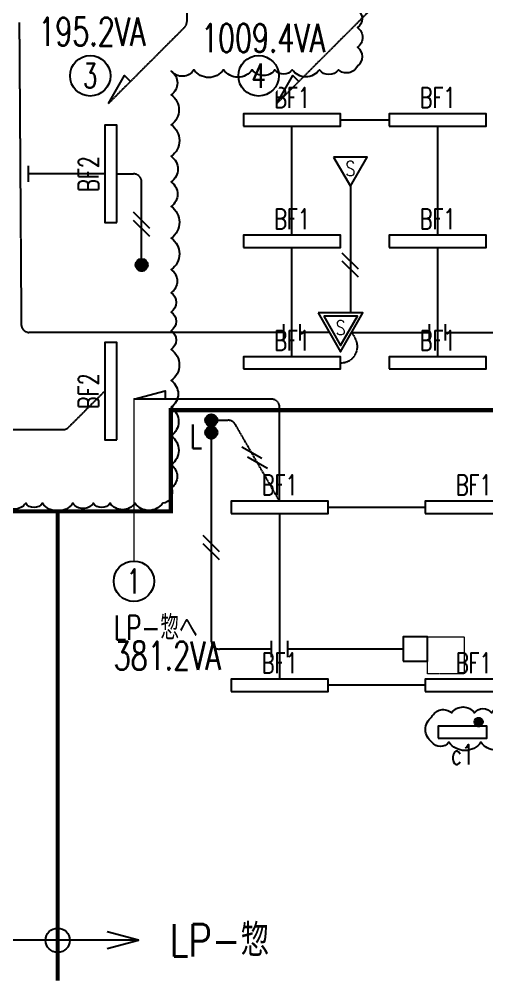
# Model space of a CAD drawing. Header units: millimetres. Extents: x 3999 to 176614, y 1464 to 57550.
# Drawn here: x 121683 to 127464, y 14700 to 26606 of the extents above; entities that cross this region are included whole.
import ezdxf
from ezdxf.enums import TextEntityAlignment as Align

# ---------------------------------------------------------------- set-up
doc = ezdxf.new("R2010")
doc.units = ezdxf.units.MM
doc.header["$LTSCALE"] = 0.2
doc.set_wipeout_variables(frame=1)
for name, pattern in [('CENTER', [50.8, 31.75, -6.35, 6.35, -6.35]), ('HIDDEN', [9.525, 6.35, -3.175]), ('PHANTOM', [63.5, 31.75, -6.35, 6.35, -6.35, 6.35, -6.35])]:
    doc.linetypes.add(name, pattern=pattern)
for name, color, linetype in [('1_シンボル', 2, 'Continuous'), ('1_乗数', 3, 'Continuous'), ('1_回路番号', 4, 'Continuous'), ('1_文字', 3, 'Continuous'), ('1_機器', 7, 'HIDDEN'), ('1_配線_1', 1, 'Continuous'), ('1_配線_4', 1, 'CENTER'), ('1_電源区画', 4, 'Continuous')]:
    doc.layers.add(name, color=color, linetype=linetype)
doc.layers.add('1_追加変更', color=10, linetype='Continuous', plot=False)
doc.layers.add('kakure', color=170, linetype='Continuous', plot=False)
doc.styles.add('S', font='simplex.shx', dxfattribs={"width": 0.7, "height": 300, "bigfont": 'extfont2.shx'})
doc.styles.get("Standard").update_dxf_attribs({"font": 'simplex.shx', "width": 0.8, "bigfont": 'extfont2.shx'})

# ---------------------------------------------------------------- blocks, each defined once
blk = doc.blocks.new('L-40WX1B')
at = {"color": 0, "linetype": 'ByBlock'}
blk.add_lwpolyline([(-600, -75), (600, -75), (600, 75), (-600, 75)], close=True, dxfattribs=at)
blk = doc.blocks.new('BF1')
at = {"layer": '1_シンボル', "linetype": 'Continuous', "lineweight": -3}
blk.add_blockref('L-40WX1B', (0, 0), dxfattribs=at)
at = {"layer": 'kakure', "width": 0.7}
blk.add_text('BF1', height=250, dxfattribs=at).set_placement((0, 275), align=Align.MIDDLE)
blk = doc.blocks.new('BF2')
at = {"layer": '1_シンボル', "linetype": 'Continuous', "lineweight": -3}
blk.add_blockref('L-40WX1B', (0, 0), dxfattribs=at)
at = {"layer": 'kakure', "width": 0.7}
blk.add_text('BF2', height=250, dxfattribs=at).set_placement((0, 275), align=Align.MIDDLE)
blk = doc.blocks.new('L-熱ｾﾝｻｰ親')
at = {"color": 0, "linetype": 'ByBlock'}
for points in [[(-277, 480), (0, 0), (277, 480)], [(-208, 440), (0, 80), (208, 440)]]:
    blk.add_lwpolyline(points, close=True, dxfattribs=at)
at = {"color": 0, "linetype": 'ByBlock', "width": 0.8}
blk.add_text('S', height=180, dxfattribs=at).set_placement((0, 209), align=Align.CENTER)
blk = doc.blocks.new('L-熱ｾﾝｻｰ子')
at = {"color": 0, "linetype": 'ByBlock'}
blk.add_lwpolyline([(-208, 360), (0, 0), (208, 360)], close=True, dxfattribs=at)
at = {"color": 0, "linetype": 'ByBlock', "width": 0.8}
blk.add_text('S', height=180, dxfattribs=at).set_placement((0, 129), align=Align.CENTER)
blk = doc.blocks.new('L-SW')
at = {"linetype": 'ByBlock'}
h = blk.add_hatch(dxfattribs=at)
h.set_pattern_fill('LINE', color=0, style=0)
h.set_pattern_definition([(0, (-30500, -9025), (0, 3.175), [])])
edge = h.paths.add_edge_path()
edge.add_arc((0, 75), 75, 0, 360)
at = {"color": 0, "linetype": 'ByBlock'}
blk.add_circle((0, 75), 75, dxfattribs=at)
blk = doc.blocks.new('空調機（ACP）')
at = {"color": 0, "lineweight": 20}
blk.add_lwpolyline([(-455, 455), (455, 455), (455, -455), (-455, -455)], close=True, dxfattribs=at)
blk = doc.blocks.new('C-ｼﾞｬﾝｸｼｮﾝﾎﾞｯｸｽ')
at = {"color": 0, "linetype": 'ByBlock'}
blk.add_lwpolyline([(-150, -150), (150, -150), (150, 150), (-150, 150)], close=True, dxfattribs=at)
blk = doc.blocks.new('L-20WX1B')
at = {"color": 0, "linetype": 'ByBlock'}
blk.add_lwpolyline([(-300, -75), (300, -75), (300, 75), (-300, 75)], close=True, dxfattribs=at)
blk = doc.blocks.new('c1')
at = {"layer": '1_シンボル', "lineweight": -3, "xscale": 0.7, "yscale": 0.7, "zscale": 0.7}
blk.add_blockref('L-SW', (200, 150), dxfattribs=at)
at = {"layer": '1_シンボル'}
blk.add_blockref('L-20WX1B', (0, 75), dxfattribs=at)
at = {"layer": 'kakure', "width": 0.7}
blk.add_text('c1', height=250, dxfattribs=at).set_placement((0, -200), align=Align.MIDDLE)

msp = doc.modelspace()

# ---------------------------------------------------------------- linework, layer by layer
at = {"layer": '1_乗数', "linetype": 'Continuous', "lineweight": -3}
for p, q in [((123297, 24020), (123097, 24220)), ((123297, 23920), (123097, 24120)), ((125878, 23517), (125678, 23717)), ((125878, 23417), (125678, 23617)), ((124681, 21177), (124436, 21318)), ((124751, 21054), (124506, 21196)), ((124158, 20025), (123958, 20225)), ((124158, 19925), (123958, 20125))]:
    msp.add_line(p, q, dxfattribs=at)
at = {"layer": '1_追加変更'}
msp.add_lwpolyline([(126787, 17673, -0.520567), (126787, 17984, -0.520567), (127029, 18034, -0.520567), (127313, 18034, -0.520567), (127521, 18034, -0.520567), (127851, 18034, -0.520567), (128054, 18034, -0.520567), (128280, 18034, -0.520567), (128524, 18034, -0.520567), (128884, 18123, -0.520567), (129228, 18227, -0.520567), (129447, 18218, -0.520567), (129554, 18010, -0.520567), (129541, 17808, -0.520567), (129286, 17667, -0.520567), (129016, 17668, -0.520567), (128731, 17668, -0.520567), (128503, 17669, -0.520567), (128271, 17669, -0.520567), (128057, 17670, -0.520567), (127751, 17671, -0.520567), (127391, 17671, -0.520567), (126997, 17672, -0.520567), (126787, 17673, -0.520567)], format="xyb", dxfattribs=at)
at = {"layer": '1_配線_1'}
for p, q in [((121796, 24595), (121796, 24795)), ((124956, 22636), (124956, 22836)), ((125156, 22636), (125156, 22836)), ((126756, 22636), (126756, 22836)), ((126956, 22636), (126956, 22836)), ((124803, 18723), (124803, 18923)), ((125003, 18723), (125003, 18923))]:
    msp.add_line(p, q, dxfattribs=at)
for points in [[(122786, 25564), (122986, 25910), (123059, 25837)], [(124868, 25564), (125068, 25910), (125141, 25837)], [(123101, 21911), (123488, 22015), (123488, 21911)]]:
    msp.add_lwpolyline(points, dxfattribs=at)
at = {"layer": '1_配線_4'}
for p, q in [((123756, 27082), (123756, 26576)), ((124868, 25564), (126037, 26733)), ((121683, 26567), (121708, 22836)), ((122786, 25564), (123727, 26505)), ((125656, 25361), (126256, 25361)), ((125056, 23936), (125056, 25286)), ((126856, 25286), (126856, 23936)), ((122740, 24695), (121796, 24695)), ((122890, 24695), (123097, 24695)), ((123197, 23645), (123197, 24595)), ((125778, 24542), (125778, 22976)), ((125056, 22436), (125056, 23786)), ((126856, 23786), (126856, 22436)), ((124956, 22736), (121808, 22736)), ((125518, 22736), (125156, 22736)), ((125795, 22736), (125838, 22661)), ((125795, 22736), (126756, 22736)), ((126956, 22736), (128619, 22736)), ((125656, 22361), (125665, 22361)), ((122740, 22010), (122294, 21564)), ((124803, 21911), (123101, 21911)), ((124903, 20650), (124903, 21811)), ((124133, 21650), (124268, 21650)), ((124903, 20650), (124355, 21600)), ((120143, 21535), (122223, 21535)), ((124058, 21425), (124058, 18923)), ((124903, 20500), (124903, 18450)), ((125503, 20575), (126703, 20575)), ((124803, 18823), (124158, 18823)), ((126431, 18823), (125003, 18823)), ((126703, 18375), (125503, 18375))]:
    msp.add_line(p, q, dxfattribs=at)
for centre, radius, start, end in [((123656, 26576), 100, 315, 0), ((123097, 24595), 100, 0, 90), ((121808, 22836), 100, 180.3789, 270), ((125665, 22561), 200, 270, 30), ((124803, 21811), 100, 0, 90), ((122223, 21635), 100, 270, 315), ((124268, 21550), 100, 30, 90), ((124158, 18923), 100, 180, 270)]:
    msp.add_arc(centre, radius, start, end, dxfattribs=at)
at = {"layer": '1_電源区画'}
msp.add_line((123158, 15225), (121158, 15225), dxfattribs=at)
at = {"layer": '1_電源区画', "linetype": 'PHANTOM', "const_width": 50}
for points in [[(122158, 20525), (123558, 20525), (123558, 21775), (130918, 21775), (130918, 14725)], [(113151, 14725), (113151, 20525), (122158, 20525), (122158, 14725)]]:
    msp.add_lwpolyline(points, dxfattribs=at)
at = {"layer": '1_電源区画'}
msp.add_lwpolyline([(122772, 15121), (123158, 15225), (122772, 15328)], dxfattribs=at)
msp.add_circle((122158, 15225), 150, dxfattribs=at)

# ---------------------------------------------------------------- block references
at = {"layer": '1_シンボル'}
for name, p in [('BF1', (125056, 25361)), ('BF1', (126856, 25361)), ('BF1', (125056, 23861)), ('BF1', (126856, 23861)), ('BF1', (125056, 22361)), ('BF1', (126856, 22361)), ('BF1', (124903, 20575)), ('BF1', (127303, 20575)), ('BF1', (124903, 18375)), ('BF1', (127303, 18375)), ('c1', (127164, 17720))]:
    msp.add_blockref(name, p, dxfattribs=at)
at = {"layer": '1_シンボル', "rotation": 90}
for p in [(122815, 24695), (122815, 22010)]:
    msp.add_blockref('BF2', p, dxfattribs=at)
at = {"layer": '1_シンボル', "linetype": 'ByBlock', "lineweight": -3}
msp.add_blockref('L-熱ｾﾝｻｰ子', (125778, 24542), dxfattribs=at)
at = {"layer": '1_シンボル', "lineweight": -3}
for name, p in [('L-SW', (123197, 23495)), ('L-熱ｾﾝｻｰ親', (125656, 22496)), ('L-SW', (124058, 21575)), ('L-SW', (124058, 21425))]:
    msp.add_blockref(name, p, dxfattribs=at)
at = {"layer": '1_シンボル', "linetype": 'Continuous'}
msp.add_blockref('C-ｼﾞｬﾝｸｼｮﾝﾎﾞｯｸｽ', (126581, 18823), dxfattribs=at)
at = {"layer": '1_機器', "xscale": 0.5, "yscale": 0.5, "zscale": 0.5}
msp.add_blockref('空調機（ACP）', (126958, 18745), dxfattribs=at)

# ---------------------------------------------------------------- texts
at = {"layer": '1_文字', "color": 3, "lineweight": -3, "style": 'S', "width": 0.7}
for s, p in [('L', (123793, 21300)), ('LP-惣へ', (122852, 18939))]:
    msp.add_text(s, height=300, dxfattribs=at).set_placement(p)
at = {"layer": '1_電源区画', "width": 0.8}
msp.add_text('LP-惣', height=400, dxfattribs=at).set_placement((124158, 15225), align=Align.MIDDLE_CENTER)
at = {"layer": 'kakure', "color": 210, "lineweight": -3, "width": 0.7}
for s, p in [('195.2VA', (121919, 26279)), ('381.2VA', (122852, 18566))]:
    msp.add_text(s, height=350, dxfattribs=at).set_placement(p)

# ---------------------------------------------------------------- next in the draw order: wipeouts: each hides what was drawn before it
for points in [[(122560, 26199), (122558, 26199), (122556, 26199), (122555, 26199), (122553, 26199), (122551, 26199), (122549, 26199), (122547, 26199), (122545, 26199), (122544, 26199), (122542, 26199), (122540, 26198), (122538, 26198), (122536, 26198), (122534, 26198), (122533, 26198), (122531, 26198), (122529, 26197), (122527, 26197), (122525, 26197), (122523, 26197), (122522, 26197), (122520, 26196), (122518, 26196), (122516, 26196), (122514, 26195), (122513, 26195), (122511, 26195), (122509, 26195), (122507, 26194), (122505, 26194), (122504, 26193), (122502, 26193), (122500, 26193), (122498, 26192), (122496, 26192), (122495, 26192), (122493, 26191), (122491, 26191), (122489, 26190), (122488, 26190), (122486, 26189), (122484, 26189), (122482, 26188), (122480, 26188), (122479, 26187), (122477, 26187), (122475, 26186), (122473, 26186), (122472, 26185), (122470, 26185), (122468, 26184), (122466, 26183), (122465, 26183), (122463, 26182), (122461, 26182), (122460, 26181), (122458, 26180), (122456, 26180), (122454, 26179), (122453, 26178), (122451, 26178), (122449, 26177), (122448, 26176), (122446, 26176), (122444, 26175), (122443, 26174), (122441, 26173), (122439, 26173), (122438, 26172), (122436, 26171), (122434, 26170), (122433, 26169), (122431, 26169), (122429, 26168), (122428, 26167), (122426, 26166), (122424, 26165), (122423, 26164), (122421, 26164), (122420, 26163), (122418, 26162), (122416, 26161), (122415, 26160), (122413, 26159), (122412, 26158), (122410, 26157), (122409, 26156), (122407, 26155), (122405, 26154), (122404, 26153), (122402, 26152), (122401, 26151), (122399, 26150), (122398, 26149), (122396, 26148), (122395, 26147), (122393, 26146), (122392, 26145), (122390, 26144), (122389, 26143), (122387, 26142), (122386, 26141), (122384, 26140), (122383, 26139), (122381, 26137), (122380, 26136), (122379, 26135), (122377, 26134), (122376, 26133), (122374, 26132), (122373, 26130), (122372, 26129), (122370, 26128), (122369, 26127), (122367, 26126), (122366, 26124), (122365, 26123), (122363, 26122), (122362, 26121), (122361, 26119), (122359, 26118), (122358, 26117), (122357, 26116), (122355, 26114), (122354, 26113), (122353, 26112), (122351, 26110), (122350, 26109), (122349, 26108), (122348, 26106), (122346, 26105), (122345, 26104), (122344, 26102), (122343, 26101), (122342, 26100), (122340, 26098), (122339, 26097), (122338, 26096), (122337, 26094), (122336, 26093), (122334, 26091), (122333, 26090), (122332, 26088), (122331, 26087), (122330, 26086), (122329, 26084), (122328, 26083), (122327, 26081), (122326, 26080), (122324, 26078), (122323, 26077), (122322, 26075), (122321, 26074), (122320, 26072), (122319, 26071), (122318, 26069), (122317, 26068), (122316, 26066), (122315, 26065), (122314, 26063), (122313, 26061), (122312, 26060), (122311, 26058), (122310, 26057), (122309, 26055), (122309, 26054), (122308, 26052), (122307, 26050), (122306, 26049), (122305, 26047), (122304, 26046), (122303, 26044), (122302, 26042), (122301, 26041), (122301, 26039), (122300, 26037), (122299, 26036), (122298, 26034), (122297, 26033), (122297, 26031), (122296, 26029), (122295, 26028), (122294, 26026), (122294, 26024), (122293, 26022), (122292, 26021), (122291, 26019), (122291, 26017), (122290, 26016), (122289, 26014), (122289, 26012), (122288, 26011), (122287, 26009), (122287, 26007), (122286, 26005), (122286, 26004), (122285, 26002), (122284, 26000), (122284, 25999), (122283, 25997), (122283, 25995), (122282, 25993), (122282, 25992), (122281, 25990), (122281, 25988), (122280, 25986), (122280, 25984), (122279, 25983), (122279, 25981), (122278, 25979), (122278, 25977), (122277, 25976), (122277, 25974), (122276, 25972), (122276, 25970), (122276, 25968), (122275, 25967), (122275, 25965), (122275, 25963), (122274, 25961), (122274, 25959), (122274, 25958), (122273, 25956), (122273, 25954), (122273, 25952), (122272, 25950), (122272, 25949), (122272, 25947), (122272, 25945), (122271, 25943), (122271, 25941), (122271, 25940), (122271, 25938), (122271, 25936), (122270, 25934), (122270, 25932), (122270, 25930), (122270, 25929), (122270, 25927), (122270, 25925), (122270, 25923), (122270, 25921), (122270, 25919), (122269, 25918), (122269, 25916), (122269, 25914), (122269, 25912), (122269, 25910), (122269, 25908), (122269, 25907), (122269, 25905), (122269, 25903), (122269, 25901), (122269, 25899), (122269, 25897), (122270, 25896), (122270, 25894), (122270, 25892), (122270, 25890), (122270, 25888), (122270, 25886), (122270, 25885), (122270, 25883), (122270, 25881), (122271, 25879), (122271, 25877), (122271, 25875), (122271, 25874), (122271, 25872), (122272, 25870), (122272, 25868), (122272, 25866), (122272, 25865), (122273, 25863), (122273, 25861), (122273, 25859), (122274, 25857), (122274, 25856), (122274, 25854), (122275, 25852), (122275, 25850), (122275, 25848), (122276, 25847), (122276, 25845), (122276, 25843), (122277, 25841), (122277, 25839), (122278, 25838), (122278, 25836), (122279, 25834), (122279, 25832), (122280, 25831), (122280, 25829), (122281, 25827), (122281, 25825), (122282, 25823), (122282, 25822), (122283, 25820), (122283, 25818), (122284, 25816), (122284, 25815), (122285, 25813), (122286, 25811), (122286, 25810), (122287, 25808), (122287, 25806), (122288, 25804), (122289, 25803), (122289, 25801), (122290, 25799), (122291, 25798), (122291, 25796), (122292, 25794), (122293, 25793), (122294, 25791), (122294, 25789), (122295, 25787), (122296, 25786), (122297, 25784), (122297, 25782), (122298, 25781), (122299, 25779), (122300, 25778), (122301, 25776), (122301, 25774), (122302, 25773), (122303, 25771), (122304, 25769), (122305, 25768), (122306, 25766), (122307, 25765), (122308, 25763), (122309, 25761), (122309, 25760), (122310, 25758), (122311, 25757), (122312, 25755), (122313, 25754), (122314, 25752), (122315, 25750), (122316, 25749), (122317, 25747), (122318, 25746), (122319, 25744), (122320, 25743), (122321, 25741), (122322, 25740), (122323, 25738), (122324, 25737), (122326, 25735), (122327, 25734), (122328, 25732), (122329, 25731), (122330, 25729), (122331, 25728), (122332, 25727), (122333, 25725), (122334, 25724), (122336, 25722), (122337, 25721), (122338, 25719), (122339, 25718), (122340, 25717), (122342, 25715), (122343, 25714), (122344, 25713), (122345, 25711), (122346, 25710), (122348, 25709), (122349, 25707), (122350, 25706), (122351, 25705), (122353, 25703), (122354, 25702), (122355, 25701), (122357, 25699), (122358, 25698), (122359, 25697), (122361, 25696), (122362, 25694), (122363, 25693), (122365, 25692), (122366, 25691), (122367, 25689), (122369, 25688), (122370, 25687), (122372, 25686), (122373, 25685), (122374, 25683), (122376, 25682), (122377, 25681), (122379, 25680), (122380, 25679), (122381, 25678), (122383, 25676), (122384, 25675), (122386, 25674), (122387, 25673), (122389, 25672), (122390, 25671), (122392, 25670), (122393, 25669), (122395, 25668), (122396, 25667), (122398, 25666), (122399, 25665), (122401, 25664), (122402, 25663), (122404, 25662), (122405, 25661), (122407, 25660), (122409, 25659), (122410, 25658), (122412, 25657), (122413, 25656), (122415, 25655), (122416, 25654), (122418, 25653), (122420, 25652), (122421, 25651), (122423, 25651), (122424, 25650), (122426, 25649), (122428, 25648), (122429, 25647), (122431, 25646), (122433, 25646), (122434, 25645), (122436, 25644), (122438, 25643), (122439, 25642), (122441, 25642), (122443, 25641), (122444, 25640), (122446, 25639), (122448, 25639), (122449, 25638), (122451, 25637), (122453, 25637), (122454, 25636), (122456, 25635), (122458, 25635), (122460, 25634), (122461, 25633), (122463, 25633), (122465, 25632), (122466, 25632), (122468, 25631), (122470, 25630), (122472, 25630), (122473, 25629), (122475, 25629), (122477, 25628), (122479, 25628), (122480, 25627), (122482, 25627), (122484, 25626), (122486, 25626), (122488, 25625), (122489, 25625), (122491, 25624), (122493, 25624), (122495, 25623), (122496, 25623), (122498, 25623), (122500, 25622), (122502, 25622), (122504, 25622), (122505, 25621), (122507, 25621), (122509, 25620), (122511, 25620), (122513, 25620), (122514, 25620), (122516, 25619), (122518, 25619), (122520, 25619), (122522, 25618), (122523, 25618), (122525, 25618), (122527, 25618), (122529, 25618), (122531, 25617), (122533, 25617), (122534, 25617), (122536, 25617), (122538, 25617), (122540, 25617), (122542, 25616), (122544, 25616), (122545, 25616), (122547, 25616), (122549, 25616), (122551, 25616), (122553, 25616), (122555, 25616), (122556, 25616), (122558, 25616), (122560, 25616), (122562, 25616), (122564, 25616), (122566, 25616), (122567, 25616), (122569, 25616), (122571, 25616), (122573, 25616), (122575, 25616), (122577, 25616), (122578, 25616), (122580, 25616), (122582, 25617), (122584, 25617), (122586, 25617), (122587, 25617), (122589, 25617), (122591, 25617), (122593, 25618), (122595, 25618), (122597, 25618), (122598, 25618), (122600, 25618), (122602, 25619), (122604, 25619), (122606, 25619), (122607, 25620), (122609, 25620), (122611, 25620), (122613, 25620), (122615, 25621), (122616, 25621), (122618, 25622), (122620, 25622), (122622, 25622), (122624, 25623), (122625, 25623), (122627, 25623), (122629, 25624), (122631, 25624), (122633, 25625), (122634, 25625), (122636, 25626), (122638, 25626), (122640, 25627), (122641, 25627), (122643, 25628), (122645, 25628), (122647, 25629), (122648, 25629), (122650, 25630), (122652, 25630), (122654, 25631), (122655, 25632), (122657, 25632), (122659, 25633), (122661, 25633), (122662, 25634), (122664, 25635), (122666, 25635), (122667, 25636), (122669, 25637), (122671, 25637), (122673, 25638), (122674, 25639), (122676, 25639), (122678, 25640), (122679, 25641), (122681, 25642), (122683, 25642), (122684, 25643), (122686, 25644), (122688, 25645), (122689, 25646), (122691, 25646), (122693, 25647), (122694, 25648), (122696, 25649), (122697, 25650), (122699, 25651), (122701, 25651), (122702, 25652), (122704, 25653), (122705, 25654), (122707, 25655), (122709, 25656), (122710, 25657), (122712, 25658), (122713, 25659), (122715, 25660), (122716, 25661), (122718, 25662), (122720, 25663), (122721, 25664), (122723, 25665), (122724, 25666), (122726, 25667), (122727, 25668), (122729, 25669), (122730, 25670), (122732, 25671), (122733, 25672), (122735, 25673), (122736, 25674), (122738, 25675), (122739, 25676), (122740, 25678), (122742, 25679), (122743, 25680), (122745, 25681), (122746, 25682), (122748, 25683), (122749, 25685), (122750, 25686), (122752, 25687), (122753, 25688), (122755, 25689), (122756, 25691), (122757, 25692), (122759, 25693), (122760, 25694), (122761, 25696), (122763, 25697), (122764, 25698), (122765, 25699), (122767, 25701), (122768, 25702), (122769, 25703), (122770, 25705), (122772, 25706), (122773, 25707), (122774, 25709), (122775, 25710), (122777, 25711), (122778, 25713), (122779, 25714), (122780, 25715), (122782, 25717), (122783, 25718), (122784, 25719), (122785, 25721), (122786, 25722), (122787, 25724), (122789, 25725), (122790, 25727), (122791, 25728), (122792, 25729), (122793, 25731), (122794, 25732), (122795, 25734), (122796, 25735), (122797, 25737), (122799, 25738), (122800, 25740), (122801, 25741), (122802, 25743), (122803, 25744), (122804, 25746), (122805, 25747), (122806, 25749), (122807, 25750), (122808, 25752), (122809, 25754), (122810, 25755), (122811, 25757), (122812, 25758), (122812, 25760), (122813, 25761), (122814, 25763), (122815, 25765), (122816, 25766), (122817, 25768), (122818, 25769), (122819, 25771), (122820, 25773), (122820, 25774), (122821, 25776), (122822, 25778), (122823, 25779), (122824, 25781), (122824, 25782), (122825, 25784), (122826, 25786), (122827, 25787), (122828, 25789), (122828, 25791), (122829, 25793), (122830, 25794), (122830, 25796), (122831, 25798), (122832, 25799), (122832, 25801), (122833, 25803), (122834, 25804), (122834, 25806), (122835, 25808), (122836, 25810), (122836, 25811), (122837, 25813), (122837, 25815), (122838, 25816), (122839, 25818), (122839, 25820), (122840, 25822), (122840, 25823), (122841, 25825), (122841, 25827), (122842, 25829), (122842, 25831), (122843, 25832), (122843, 25834), (122844, 25836), (122844, 25838), (122845, 25839), (122845, 25841), (122845, 25843), (122846, 25845), (122846, 25847), (122847, 25848), (122847, 25850), (122847, 25852), (122848, 25854), (122848, 25856), (122848, 25857), (122849, 25859), (122849, 25861), (122849, 25863), (122849, 25865), (122850, 25866), (122850, 25868), (122850, 25870), (122850, 25872), (122851, 25874), (122851, 25875), (122851, 25877), (122851, 25879), (122851, 25881), (122852, 25883), (122852, 25885), (122852, 25886), (122852, 25888), (122852, 25890), (122852, 25892), (122852, 25894), (122852, 25896), (122852, 25897), (122852, 25899), (122853, 25901), (122853, 25903), (122853, 25905), (122853, 25907), (122853, 25908), (122853, 25910), (122853, 25912), (122853, 25914), (122852, 25916), (122852, 25918), (122852, 25919), (122852, 25921), (122852, 25923), (122852, 25925), (122852, 25927), (122852, 25929), (122852, 25930), (122852, 25932), (122851, 25934), (122851, 25936), (122851, 25938), (122851, 25940), (122851, 25941), (122850, 25943), (122850, 25945), (122850, 25947), (122850, 25949), (122849, 25950), (122849, 25952), (122849, 25954), (122849, 25956), (122848, 25958), (122848, 25959), (122848, 25961), (122847, 25963), (122847, 25965), (122847, 25967), (122846, 25968), (122846, 25970), (122845, 25972), (122845, 25974), (122845, 25976), (122844, 25977), (122844, 25979), (122843, 25981), (122843, 25983), (122842, 25984), (122842, 25986), (122841, 25988), (122841, 25990), (122840, 25992), (122840, 25993), (122839, 25995), (122839, 25997), (122838, 25999), (122837, 26000), (122837, 26002), (122836, 26004), (122836, 26005), (122835, 26007), (122834, 26009), (122834, 26011), (122833, 26012), (122832, 26014), (122832, 26016), (122831, 26017), (122830, 26019), (122830, 26021), (122829, 26022), (122828, 26024), (122828, 26026), (122827, 26028), (122826, 26029), (122825, 26031), (122824, 26033), (122824, 26034), (122823, 26036), (122822, 26037), (122821, 26039), (122820, 26041), (122820, 26042), (122819, 26044), (122818, 26046), (122817, 26047), (122816, 26049), (122815, 26050), (122814, 26052), (122813, 26054), (122812, 26055), (122812, 26057), (122811, 26058), (122810, 26060), (122809, 26061), (122808, 26063), (122807, 26065), (122806, 26066), (122805, 26068), (122804, 26069), (122803, 26071), (122802, 26072), (122801, 26074), (122800, 26075), (122799, 26077), (122797, 26078), (122796, 26080), (122795, 26081), (122794, 26083), (122793, 26084), (122792, 26086), (122791, 26087), (122790, 26088), (122789, 26090), (122787, 26091), (122786, 26093), (122785, 26094), (122784, 26096), (122783, 26097), (122782, 26098), (122780, 26100), (122779, 26101), (122778, 26102), (122777, 26104), (122775, 26105), (122774, 26106), (122773, 26108), (122772, 26109), (122770, 26110), (122769, 26112), (122768, 26113), (122767, 26114), (122765, 26116), (122764, 26117), (122763, 26118), (122761, 26119), (122760, 26121), (122759, 26122), (122757, 26123), (122756, 26124), (122755, 26126), (122753, 26127), (122752, 26128), (122750, 26129), (122749, 26130), (122748, 26132), (122746, 26133), (122745, 26134), (122743, 26135), (122742, 26136), (122740, 26137), (122739, 26139), (122738, 26140), (122736, 26141), (122735, 26142), (122733, 26143), (122732, 26144), (122730, 26145), (122729, 26146), (122727, 26147), (122726, 26148), (122724, 26149), (122723, 26150), (122721, 26151), (122720, 26152), (122718, 26153), (122716, 26154), (122715, 26155), (122713, 26156), (122712, 26157), (122710, 26158), (122709, 26159), (122707, 26160), (122705, 26161), (122704, 26162), (122702, 26163), (122701, 26164), (122699, 26164), (122697, 26165), (122696, 26166), (122694, 26167), (122693, 26168), (122691, 26169), (122689, 26169), (122688, 26170), (122686, 26171), (122684, 26172), (122683, 26173), (122681, 26173), (122679, 26174), (122678, 26175), (122676, 26176), (122674, 26176), (122673, 26177), (122671, 26178), (122669, 26178), (122667, 26179), (122666, 26180), (122664, 26180), (122662, 26181), (122661, 26182), (122659, 26182), (122657, 26183), (122655, 26183), (122654, 26184), (122652, 26185), (122650, 26185), (122648, 26186), (122647, 26186), (122645, 26187), (122643, 26187), (122641, 26188), (122640, 26188), (122638, 26189), (122636, 26189), (122634, 26190), (122633, 26190), (122631, 26191), (122629, 26191), (122627, 26192), (122625, 26192), (122624, 26192), (122622, 26193), (122620, 26193), (122618, 26193), (122616, 26194), (122615, 26194), (122613, 26195), (122611, 26195), (122609, 26195), (122607, 26195), (122606, 26196), (122604, 26196), (122602, 26196), (122600, 26197), (122598, 26197), (122597, 26197), (122595, 26197), (122593, 26197), (122591, 26198), (122589, 26198), (122587, 26198), (122586, 26198), (122584, 26198), (122582, 26198), (122580, 26199), (122578, 26199), (122577, 26199), (122575, 26199), (122573, 26199), (122571, 26199), (122569, 26199), (122567, 26199), (122566, 26199), (122564, 26199), (122562, 26199)], [(124642, 26199), (124641, 26199), (124639, 26199), (124637, 26199), (124635, 26199), (124633, 26199), (124631, 26199), (124630, 26199), (124628, 26199), (124626, 26199), (124624, 26199), (124622, 26198), (124621, 26198), (124619, 26198), (124617, 26198), (124615, 26198), (124613, 26198), (124611, 26197), (124610, 26197), (124608, 26197), (124606, 26197), (124604, 26197), (124602, 26196), (124600, 26196), (124599, 26196), (124597, 26195), (124595, 26195), (124593, 26195), (124591, 26195), (124590, 26194), (124588, 26194), (124586, 26193), (124584, 26193), (124582, 26193), (124581, 26192), (124579, 26192), (124577, 26192), (124575, 26191), (124574, 26191), (124572, 26190), (124570, 26190), (124568, 26189), (124566, 26189), (124565, 26188), (124563, 26188), (124561, 26187), (124559, 26187), (124558, 26186), (124556, 26186), (124554, 26185), (124552, 26185), (124551, 26184), (124549, 26183), (124547, 26183), (124545, 26182), (124544, 26182), (124542, 26181), (124540, 26180), (124539, 26180), (124537, 26179), (124535, 26178), (124533, 26178), (124532, 26177), (124530, 26176), (124528, 26176), (124527, 26175), (124525, 26174), (124523, 26173), (124522, 26173), (124520, 26172), (124518, 26171), (124517, 26170), (124515, 26169), (124513, 26169), (124512, 26168), (124510, 26167), (124509, 26166), (124507, 26165), (124505, 26164), (124504, 26164), (124502, 26163), (124500, 26162), (124499, 26161), (124497, 26160), (124496, 26159), (124494, 26158), (124493, 26157), (124491, 26156), (124489, 26155), (124488, 26154), (124486, 26153), (124485, 26152), (124483, 26151), (124482, 26150), (124480, 26149), (124479, 26148), (124477, 26147), (124476, 26146), (124474, 26145), (124473, 26144), (124471, 26143), (124470, 26142), (124468, 26141), (124467, 26140), (124465, 26139), (124464, 26137), (124462, 26136), (124461, 26135), (124460, 26134), (124458, 26133), (124457, 26132), (124455, 26130), (124454, 26129), (124453, 26128), (124451, 26127), (124450, 26126), (124448, 26124), (124447, 26123), (124446, 26122), (124444, 26121), (124443, 26119), (124442, 26118), (124440, 26117), (124439, 26116), (124438, 26114), (124437, 26113), (124435, 26112), (124434, 26110), (124433, 26109), (124431, 26108), (124430, 26106), (124429, 26105), (124428, 26104), (124426, 26102), (124425, 26101), (124424, 26100), (124423, 26098), (124422, 26097), (124420, 26096), (124419, 26094), (124418, 26093), (124417, 26091), (124416, 26090), (124415, 26088), (124413, 26087), (124412, 26086), (124411, 26084), (124410, 26083), (124409, 26081), (124408, 26080), (124407, 26078), (124406, 26077), (124405, 26075), (124404, 26074), (124403, 26072), (124402, 26071), (124401, 26069), (124400, 26068), (124399, 26066), (124398, 26065), (124397, 26063), (124396, 26061), (124395, 26060), (124394, 26058), (124393, 26057), (124392, 26055), (124391, 26054), (124390, 26052), (124389, 26050), (124388, 26049), (124387, 26047), (124386, 26046), (124386, 26044), (124385, 26042), (124384, 26041), (124383, 26039), (124382, 26037), (124381, 26036), (124381, 26034), (124380, 26033), (124379, 26031), (124378, 26029), (124378, 26028), (124377, 26026), (124376, 26024), (124375, 26022), (124375, 26021), (124374, 26019), (124373, 26017), (124373, 26016), (124372, 26014), (124371, 26012), (124371, 26011), (124370, 26009), (124369, 26007), (124369, 26005), (124368, 26004), (124367, 26002), (124367, 26000), (124366, 25999), (124366, 25997), (124365, 25995), (124365, 25993), (124364, 25992), (124364, 25990), (124363, 25988), (124363, 25986), (124362, 25984), (124362, 25983), (124361, 25981), (124361, 25979), (124360, 25977), (124360, 25976), (124359, 25974), (124359, 25972), (124359, 25970), (124358, 25968), (124358, 25967), (124357, 25965), (124357, 25963), (124357, 25961), (124356, 25959), (124356, 25958), (124356, 25956), (124355, 25954), (124355, 25952), (124355, 25950), (124355, 25949), (124354, 25947), (124354, 25945), (124354, 25943), (124354, 25941), (124353, 25940), (124353, 25938), (124353, 25936), (124353, 25934), (124353, 25932), (124353, 25930), (124352, 25929), (124352, 25927), (124352, 25925), (124352, 25923), (124352, 25921), (124352, 25919), (124352, 25918), (124352, 25916), (124352, 25914), (124352, 25912), (124352, 25910), (124352, 25908), (124352, 25907), (124352, 25905), (124352, 25903), (124352, 25901), (124352, 25899), (124352, 25897), (124352, 25896), (124352, 25894), (124352, 25892), (124352, 25890), (124352, 25888), (124352, 25886), (124353, 25885), (124353, 25883), (124353, 25881), (124353, 25879), (124353, 25877), (124353, 25875), (124354, 25874), (124354, 25872), (124354, 25870), (124354, 25868), (124355, 25866), (124355, 25865), (124355, 25863), (124355, 25861), (124356, 25859), (124356, 25857), (124356, 25856), (124357, 25854), (124357, 25852), (124357, 25850), (124358, 25848), (124358, 25847), (124359, 25845), (124359, 25843), (124359, 25841), (124360, 25839), (124360, 25838), (124361, 25836), (124361, 25834), (124362, 25832), (124362, 25831), (124363, 25829), (124363, 25827), (124364, 25825), (124364, 25823), (124365, 25822), (124365, 25820), (124366, 25818), (124366, 25816), (124367, 25815), (124367, 25813), (124368, 25811), (124369, 25810), (124369, 25808), (124370, 25806), (124371, 25804), (124371, 25803), (124372, 25801), (124373, 25799), (124373, 25798), (124374, 25796), (124375, 25794), (124375, 25793), (124376, 25791), (124377, 25789), (124378, 25787), (124378, 25786), (124379, 25784), (124380, 25782), (124381, 25781), (124381, 25779), (124382, 25778), (124383, 25776), (124384, 25774), (124385, 25773), (124386, 25771), (124386, 25769), (124387, 25768), (124388, 25766), (124389, 25765), (124390, 25763), (124391, 25761), (124392, 25760), (124393, 25758), (124394, 25757), (124395, 25755), (124396, 25754), (124397, 25752), (124398, 25750), (124399, 25749), (124400, 25747), (124401, 25746), (124402, 25744), (124403, 25743), (124404, 25741), (124405, 25740), (124406, 25738), (124407, 25737), (124408, 25735), (124409, 25734), (124410, 25732), (124411, 25731), (124412, 25729), (124413, 25728), (124415, 25727), (124416, 25725), (124417, 25724), (124418, 25722), (124419, 25721), (124420, 25719), (124422, 25718), (124423, 25717), (124424, 25715), (124425, 25714), (124426, 25713), (124428, 25711), (124429, 25710), (124430, 25709), (124431, 25707), (124433, 25706), (124434, 25705), (124435, 25703), (124437, 25702), (124438, 25701), (124439, 25699), (124440, 25698), (124442, 25697), (124443, 25696), (124444, 25694), (124446, 25693), (124447, 25692), (124448, 25691), (124450, 25689), (124451, 25688), (124453, 25687), (124454, 25686), (124455, 25685), (124457, 25683), (124458, 25682), (124460, 25681), (124461, 25680), (124462, 25679), (124464, 25678), (124465, 25676), (124467, 25675), (124468, 25674), (124470, 25673), (124471, 25672), (124473, 25671), (124474, 25670), (124476, 25669), (124477, 25668), (124479, 25667), (124480, 25666), (124482, 25665), (124483, 25664), (124485, 25663), (124486, 25662), (124488, 25661), (124489, 25660), (124491, 25659), (124493, 25658), (124494, 25657), (124496, 25656), (124497, 25655), (124499, 25654), (124500, 25653), (124502, 25652), (124504, 25651), (124505, 25651), (124507, 25650), (124509, 25649), (124510, 25648), (124512, 25647), (124513, 25646), (124515, 25646), (124517, 25645), (124518, 25644), (124520, 25643), (124522, 25642), (124523, 25642), (124525, 25641), (124527, 25640), (124528, 25639), (124530, 25639), (124532, 25638), (124533, 25637), (124535, 25637), (124537, 25636), (124539, 25635), (124540, 25635), (124542, 25634), (124544, 25633), (124545, 25633), (124547, 25632), (124549, 25632), (124551, 25631), (124552, 25630), (124554, 25630), (124556, 25629), (124558, 25629), (124559, 25628), (124561, 25628), (124563, 25627), (124565, 25627), (124566, 25626), (124568, 25626), (124570, 25625), (124572, 25625), (124574, 25624), (124575, 25624), (124577, 25623), (124579, 25623), (124581, 25623), (124582, 25622), (124584, 25622), (124586, 25622), (124588, 25621), (124590, 25621), (124591, 25620), (124593, 25620), (124595, 25620), (124597, 25620), (124599, 25619), (124600, 25619), (124602, 25619), (124604, 25618), (124606, 25618), (124608, 25618), (124610, 25618), (124611, 25618), (124613, 25617), (124615, 25617), (124617, 25617), (124619, 25617), (124621, 25617), (124622, 25617), (124624, 25616), (124626, 25616), (124628, 25616), (124630, 25616), (124631, 25616), (124633, 25616), (124635, 25616), (124637, 25616), (124639, 25616), (124641, 25616), (124642, 25616), (124644, 25616), (124646, 25616), (124648, 25616), (124650, 25616), (124652, 25616), (124653, 25616), (124655, 25616), (124657, 25616), (124659, 25616), (124661, 25616), (124663, 25616), (124664, 25617), (124666, 25617), (124668, 25617), (124670, 25617), (124672, 25617), (124674, 25617), (124675, 25618), (124677, 25618), (124679, 25618), (124681, 25618), (124683, 25618), (124684, 25619), (124686, 25619), (124688, 25619), (124690, 25620), (124692, 25620), (124694, 25620), (124695, 25620), (124697, 25621), (124699, 25621), (124701, 25622), (124703, 25622), (124704, 25622), (124706, 25623), (124708, 25623), (124710, 25623), (124711, 25624), (124713, 25624), (124715, 25625), (124717, 25625), (124719, 25626), (124720, 25626), (124722, 25627), (124724, 25627), (124726, 25628), (124727, 25628), (124729, 25629), (124731, 25629), (124733, 25630), (124734, 25630), (124736, 25631), (124738, 25632), (124740, 25632), (124741, 25633), (124743, 25633), (124745, 25634), (124746, 25635), (124748, 25635), (124750, 25636), (124752, 25637), (124753, 25637), (124755, 25638), (124757, 25639), (124758, 25639), (124760, 25640), (124762, 25641), (124763, 25642), (124765, 25642), (124767, 25643), (124768, 25644), (124770, 25645), (124772, 25646), (124773, 25646), (124775, 25647), (124777, 25648), (124778, 25649), (124780, 25650), (124781, 25651), (124783, 25651), (124785, 25652), (124786, 25653), (124788, 25654), (124789, 25655), (124791, 25656), (124793, 25657), (124794, 25658), (124796, 25659), (124797, 25660), (124799, 25661), (124800, 25662), (124802, 25663), (124804, 25664), (124805, 25665), (124807, 25666), (124808, 25667), (124810, 25668), (124811, 25669), (124813, 25670), (124814, 25671), (124816, 25672), (124817, 25673), (124819, 25674), (124820, 25675), (124821, 25676), (124823, 25678), (124824, 25679), (124826, 25680), (124827, 25681), (124829, 25682), (124830, 25683), (124831, 25685), (124833, 25686), (124834, 25687), (124836, 25688), (124837, 25689), (124838, 25691), (124840, 25692), (124841, 25693), (124842, 25694), (124844, 25696), (124845, 25697), (124846, 25698), (124848, 25699), (124849, 25701), (124850, 25702), (124852, 25703), (124853, 25705), (124854, 25706), (124855, 25707), (124857, 25709), (124858, 25710), (124859, 25711), (124860, 25713), (124862, 25714), (124863, 25715), (124864, 25717), (124865, 25718), (124866, 25719), (124868, 25721), (124869, 25722), (124870, 25724), (124871, 25725), (124872, 25727), (124873, 25728), (124874, 25729), (124876, 25731), (124877, 25732), (124878, 25734), (124879, 25735), (124880, 25737), (124881, 25738), (124882, 25740), (124883, 25741), (124884, 25743), (124885, 25744), (124886, 25746), (124887, 25747), (124888, 25749), (124889, 25750), (124890, 25752), (124891, 25754), (124892, 25755), (124893, 25757), (124894, 25758), (124895, 25760), (124896, 25761), (124897, 25763), (124898, 25765), (124899, 25766), (124899, 25768), (124900, 25769), (124901, 25771), (124902, 25773), (124903, 25774), (124904, 25776), (124905, 25778), (124905, 25779), (124906, 25781), (124907, 25782), (124908, 25784), (124908, 25786), (124909, 25787), (124910, 25789), (124911, 25791), (124911, 25793), (124912, 25794), (124913, 25796), (124914, 25798), (124914, 25799), (124915, 25801), (124916, 25803), (124916, 25804), (124917, 25806), (124918, 25808), (124918, 25810), (124919, 25811), (124919, 25813), (124920, 25815), (124920, 25816), (124921, 25818), (124922, 25820), (124922, 25822), (124923, 25823), (124923, 25825), (124924, 25827), (124924, 25829), (124925, 25831), (124925, 25832), (124926, 25834), (124926, 25836), (124927, 25838), (124927, 25839), (124927, 25841), (124928, 25843), (124928, 25845), (124929, 25847), (124929, 25848), (124929, 25850), (124930, 25852), (124930, 25854), (124930, 25856), (124931, 25857), (124931, 25859), (124931, 25861), (124932, 25863), (124932, 25865), (124932, 25866), (124932, 25868), (124933, 25870), (124933, 25872), (124933, 25874), (124933, 25875), (124933, 25877), (124934, 25879), (124934, 25881), (124934, 25883), (124934, 25885), (124934, 25886), (124934, 25888), (124935, 25890), (124935, 25892), (124935, 25894), (124935, 25896), (124935, 25897), (124935, 25899), (124935, 25901), (124935, 25903), (124935, 25905), (124935, 25907), (124935, 25908), (124935, 25910), (124935, 25912), (124935, 25914), (124935, 25916), (124935, 25918), (124935, 25919), (124935, 25921), (124935, 25923), (124935, 25925), (124934, 25927), (124934, 25929), (124934, 25930), (124934, 25932), (124934, 25934), (124934, 25936), (124933, 25938), (124933, 25940), (124933, 25941), (124933, 25943), (124933, 25945), (124932, 25947), (124932, 25949), (124932, 25950), (124932, 25952), (124931, 25954), (124931, 25956), (124931, 25958), (124930, 25959), (124930, 25961), (124930, 25963), (124929, 25965), (124929, 25967), (124929, 25968), (124928, 25970), (124928, 25972), (124927, 25974), (124927, 25976), (124927, 25977), (124926, 25979), (124926, 25981), (124925, 25983), (124925, 25984), (124924, 25986), (124924, 25988), (124923, 25990), (124923, 25992), (124922, 25993), (124922, 25995), (124921, 25997), (124920, 25999), (124920, 26000), (124919, 26002), (124919, 26004), (124918, 26005), (124918, 26007), (124917, 26009), (124916, 26011), (124916, 26012), (124915, 26014), (124914, 26016), (124914, 26017), (124913, 26019), (124912, 26021), (124911, 26022), (124911, 26024), (124910, 26026), (124909, 26028), (124908, 26029), (124908, 26031), (124907, 26033), (124906, 26034), (124905, 26036), (124905, 26037), (124904, 26039), (124903, 26041), (124902, 26042), (124901, 26044), (124900, 26046), (124899, 26047), (124899, 26049), (124898, 26050), (124897, 26052), (124896, 26054), (124895, 26055), (124894, 26057), (124893, 26058), (124892, 26060), (124891, 26061), (124890, 26063), (124889, 26065), (124888, 26066), (124887, 26068), (124886, 26069), (124885, 26071), (124884, 26072), (124883, 26074), (124882, 26075), (124881, 26077), (124880, 26078), (124879, 26080), (124878, 26081), (124877, 26083), (124876, 26084), (124874, 26086), (124873, 26087), (124872, 26088), (124871, 26090), (124870, 26091), (124869, 26093), (124868, 26094), (124866, 26096), (124865, 26097), (124864, 26098), (124863, 26100), (124862, 26101), (124860, 26102), (124859, 26104), (124858, 26105), (124857, 26106), (124855, 26108), (124854, 26109), (124853, 26110), (124852, 26112), (124850, 26113), (124849, 26114), (124848, 26116), (124846, 26117), (124845, 26118), (124844, 26119), (124842, 26121), (124841, 26122), (124840, 26123), (124838, 26124), (124837, 26126), (124836, 26127), (124834, 26128), (124833, 26129), (124831, 26130), (124830, 26132), (124829, 26133), (124827, 26134), (124826, 26135), (124824, 26136), (124823, 26137), (124821, 26139), (124820, 26140), (124819, 26141), (124817, 26142), (124816, 26143), (124814, 26144), (124813, 26145), (124811, 26146), (124810, 26147), (124808, 26148), (124807, 26149), (124805, 26150), (124804, 26151), (124802, 26152), (124800, 26153), (124799, 26154), (124797, 26155), (124796, 26156), (124794, 26157), (124793, 26158), (124791, 26159), (124789, 26160), (124788, 26161), (124786, 26162), (124785, 26163), (124783, 26164), (124781, 26164), (124780, 26165), (124778, 26166), (124777, 26167), (124775, 26168), (124773, 26169), (124772, 26169), (124770, 26170), (124768, 26171), (124767, 26172), (124765, 26173), (124763, 26173), (124762, 26174), (124760, 26175), (124758, 26176), (124757, 26176), (124755, 26177), (124753, 26178), (124752, 26178), (124750, 26179), (124748, 26180), (124746, 26180), (124745, 26181), (124743, 26182), (124741, 26182), (124740, 26183), (124738, 26183), (124736, 26184), (124734, 26185), (124733, 26185), (124731, 26186), (124729, 26186), (124727, 26187), (124726, 26187), (124724, 26188), (124722, 26188), (124720, 26189), (124719, 26189), (124717, 26190), (124715, 26190), (124713, 26191), (124711, 26191), (124710, 26192), (124708, 26192), (124706, 26192), (124704, 26193), (124703, 26193), (124701, 26193), (124699, 26194), (124697, 26194), (124695, 26195), (124694, 26195), (124692, 26195), (124690, 26195), (124688, 26196), (124686, 26196), (124684, 26196), (124683, 26197), (124681, 26197), (124679, 26197), (124677, 26197), (124675, 26197), (124674, 26198), (124672, 26198), (124670, 26198), (124668, 26198), (124666, 26198), (124664, 26198), (124663, 26199), (124661, 26199), (124659, 26199), (124657, 26199), (124655, 26199), (124653, 26199), (124652, 26199), (124650, 26199), (124648, 26199), (124646, 26199), (124644, 26199)], [(123100, 19953), (123098, 19953), (123097, 19953), (123095, 19953), (123093, 19953), (123091, 19952), (123089, 19952), (123087, 19952), (123086, 19952), (123084, 19952), (123082, 19952), (123080, 19952), (123078, 19952), (123076, 19952), (123075, 19951), (123073, 19951), (123071, 19951), (123069, 19951), (123067, 19951), (123066, 19950), (123064, 19950), (123062, 19950), (123060, 19950), (123058, 19949), (123056, 19949), (123055, 19949), (123053, 19949), (123051, 19948), (123049, 19948), (123047, 19948), (123046, 19947), (123044, 19947), (123042, 19947), (123040, 19946), (123038, 19946), (123037, 19945), (123035, 19945), (123033, 19945), (123031, 19944), (123030, 19944), (123028, 19943), (123026, 19943), (123024, 19942), (123022, 19942), (123021, 19941), (123019, 19941), (123017, 19940), (123015, 19940), (123014, 19939), (123012, 19939), (123010, 19938), (123008, 19938), (123007, 19937), (123005, 19936), (123003, 19936), (123002, 19935), (123000, 19934), (122998, 19934), (122996, 19933), (122995, 19933), (122993, 19932), (122991, 19931), (122990, 19930), (122988, 19930), (122986, 19929), (122985, 19928), (122983, 19928), (122981, 19927), (122980, 19926), (122978, 19925), (122976, 19924), (122975, 19924), (122973, 19923), (122971, 19922), (122970, 19921), (122968, 19920), (122966, 19920), (122965, 19919), (122963, 19918), (122961, 19917), (122960, 19916), (122958, 19915), (122957, 19914), (122955, 19913), (122954, 19912), (122952, 19912), (122950, 19911), (122949, 19910), (122947, 19909), (122946, 19908), (122944, 19907), (122943, 19906), (122941, 19905), (122940, 19904), (122938, 19903), (122937, 19902), (122935, 19901), (122933, 19900), (122932, 19899), (122931, 19897), (122929, 19896), (122928, 19895), (122926, 19894), (122925, 19893), (122923, 19892), (122922, 19891), (122920, 19890), (122919, 19889), (122917, 19887), (122916, 19886), (122915, 19885), (122913, 19884), (122912, 19883), (122910, 19882), (122909, 19880), (122908, 19879), (122906, 19878), (122905, 19877), (122904, 19875), (122902, 19874), (122901, 19873), (122900, 19872), (122898, 19870), (122897, 19869), (122896, 19868), (122894, 19867), (122893, 19865), (122892, 19864), (122890, 19863), (122889, 19861), (122888, 19860), (122887, 19859), (122885, 19857), (122884, 19856), (122883, 19855), (122882, 19853), (122881, 19852), (122879, 19850), (122878, 19849), (122877, 19848), (122876, 19846), (122875, 19845), (122874, 19843), (122872, 19842), (122871, 19840), (122870, 19839), (122869, 19838), (122868, 19836), (122867, 19835), (122866, 19833), (122865, 19832), (122864, 19830), (122863, 19829), (122862, 19827), (122860, 19826), (122859, 19824), (122858, 19823), (122857, 19821), (122856, 19820), (122855, 19818), (122854, 19816), (122853, 19815), (122853, 19813), (122852, 19812), (122851, 19810), (122850, 19809), (122849, 19807), (122848, 19805), (122847, 19804), (122846, 19802), (122845, 19801), (122844, 19799), (122843, 19797), (122843, 19796), (122842, 19794), (122841, 19793), (122840, 19791), (122839, 19789), (122838, 19788), (122838, 19786), (122837, 19784), (122836, 19783), (122835, 19781), (122835, 19779), (122834, 19778), (122833, 19776), (122832, 19774), (122832, 19773), (122831, 19771), (122830, 19769), (122830, 19767), (122829, 19766), (122828, 19764), (122828, 19762), (122827, 19761), (122826, 19759), (122826, 19757), (122825, 19755), (122825, 19754), (122824, 19752), (122824, 19750), (122823, 19748), (122822, 19747), (122822, 19745), (122821, 19743), (122821, 19741), (122820, 19740), (122820, 19738), (122819, 19736), (122819, 19734), (122818, 19733), (122818, 19731), (122818, 19729), (122817, 19727), (122817, 19726), (122816, 19724), (122816, 19722), (122816, 19720), (122815, 19718), (122815, 19717), (122815, 19715), (122814, 19713), (122814, 19711), (122814, 19709), (122813, 19708), (122813, 19706), (122813, 19704), (122812, 19702), (122812, 19700), (122812, 19698), (122812, 19697), (122812, 19695), (122811, 19693), (122811, 19691), (122811, 19689), (122811, 19688), (122811, 19686), (122810, 19684), (122810, 19682), (122810, 19680), (122810, 19678), (122810, 19677), (122810, 19675), (122810, 19673), (122810, 19671), (122810, 19669), (122810, 19667), (122810, 19666), (122810, 19664), (122810, 19662), (122810, 19660), (122810, 19658), (122810, 19656), (122810, 19655), (122810, 19653), (122810, 19651), (122810, 19649), (122810, 19647), (122810, 19645), (122810, 19644), (122810, 19642), (122810, 19640), (122810, 19638), (122811, 19636), (122811, 19634), (122811, 19633), (122811, 19631), (122811, 19629), (122812, 19627), (122812, 19625), (122812, 19624), (122812, 19622), (122812, 19620), (122813, 19618), (122813, 19616), (122813, 19614), (122814, 19613), (122814, 19611), (122814, 19609), (122815, 19607), (122815, 19605), (122815, 19604), (122816, 19602), (122816, 19600), (122816, 19598), (122817, 19596), (122817, 19595), (122818, 19593), (122818, 19591), (122818, 19589), (122819, 19588), (122819, 19586), (122820, 19584), (122820, 19582), (122821, 19580), (122821, 19579), (122822, 19577), (122822, 19575), (122823, 19573), (122824, 19572), (122824, 19570), (122825, 19568), (122825, 19567), (122826, 19565), (122826, 19563), (122827, 19561), (122828, 19560), (122828, 19558), (122829, 19556), (122830, 19554), (122830, 19553), (122831, 19551), (122832, 19549), (122832, 19548), (122833, 19546), (122834, 19544), (122835, 19543), (122835, 19541), (122836, 19539), (122837, 19538), (122838, 19536), (122838, 19534), (122839, 19533), (122840, 19531), (122841, 19529), (122842, 19528), (122843, 19526), (122843, 19525), (122844, 19523), (122845, 19521), (122846, 19520), (122847, 19518), (122848, 19516), (122849, 19515), (122850, 19513), (122851, 19512), (122852, 19510), (122853, 19509), (122853, 19507), (122854, 19505), (122855, 19504), (122856, 19502), (122857, 19501), (122858, 19499), (122859, 19498), (122860, 19496), (122862, 19495), (122863, 19493), (122864, 19492), (122865, 19490), (122866, 19489), (122867, 19487), (122868, 19486), (122869, 19484), (122870, 19483), (122871, 19481), (122872, 19480), (122874, 19479), (122875, 19477), (122876, 19476), (122877, 19474), (122878, 19473), (122879, 19472), (122881, 19470), (122882, 19469), (122883, 19467), (122884, 19466), (122885, 19465), (122887, 19463), (122888, 19462), (122889, 19461), (122890, 19459), (122892, 19458), (122893, 19457), (122894, 19455), (122896, 19454), (122897, 19453), (122898, 19452), (122900, 19450), (122901, 19449), (122902, 19448), (122904, 19446), (122905, 19445), (122906, 19444), (122908, 19443), (122909, 19442), (122910, 19440), (122912, 19439), (122913, 19438), (122915, 19437), (122916, 19436), (122917, 19435), (122919, 19433), (122920, 19432), (122922, 19431), (122923, 19430), (122925, 19429), (122926, 19428), (122928, 19427), (122929, 19426), (122931, 19424), (122932, 19423), (122933, 19422), (122935, 19421), (122937, 19420), (122938, 19419), (122940, 19418), (122941, 19417), (122943, 19416), (122944, 19415), (122946, 19414), (122947, 19413), (122949, 19412), (122950, 19411), (122952, 19410), (122954, 19409), (122955, 19409), (122957, 19408), (122958, 19407), (122960, 19406), (122961, 19405), (122963, 19404), (122965, 19403), (122966, 19402), (122968, 19402), (122970, 19401), (122971, 19400), (122973, 19399), (122975, 19398), (122976, 19397), (122978, 19397), (122980, 19396), (122981, 19395), (122983, 19394), (122985, 19394), (122986, 19393), (122988, 19392), (122990, 19392), (122991, 19391), (122993, 19390), (122995, 19389), (122996, 19389), (122998, 19388), (123000, 19387), (123002, 19387), (123003, 19386), (123005, 19386), (123007, 19385), (123008, 19384), (123010, 19384), (123012, 19383), (123014, 19383), (123015, 19382), (123017, 19382), (123019, 19381), (123021, 19381), (123022, 19380), (123024, 19380), (123026, 19379), (123028, 19379), (123030, 19378), (123031, 19378), (123033, 19377), (123035, 19377), (123037, 19377), (123038, 19376), (123040, 19376), (123042, 19375), (123044, 19375), (123046, 19375), (123047, 19374), (123049, 19374), (123051, 19374), (123053, 19373), (123055, 19373), (123056, 19373), (123058, 19372), (123060, 19372), (123062, 19372), (123064, 19372), (123066, 19371), (123067, 19371), (123069, 19371), (123071, 19371), (123073, 19371), (123075, 19371), (123076, 19370), (123078, 19370), (123080, 19370), (123082, 19370), (123084, 19370), (123086, 19370), (123087, 19370), (123089, 19370), (123091, 19369), (123093, 19369), (123095, 19369), (123097, 19369), (123098, 19369), (123100, 19369), (123102, 19369), (123104, 19369), (123106, 19369), (123108, 19369), (123109, 19369), (123111, 19369), (123113, 19370), (123115, 19370), (123117, 19370), (123119, 19370), (123120, 19370), (123122, 19370), (123124, 19370), (123126, 19370), (123128, 19371), (123130, 19371), (123131, 19371), (123133, 19371), (123135, 19371), (123137, 19371), (123139, 19372), (123140, 19372), (123142, 19372), (123144, 19372), (123146, 19373), (123148, 19373), (123150, 19373), (123151, 19374), (123153, 19374), (123155, 19374), (123157, 19375), (123159, 19375), (123160, 19375), (123162, 19376), (123164, 19376), (123166, 19377), (123168, 19377), (123169, 19377), (123171, 19378), (123173, 19378), (123175, 19379), (123176, 19379), (123178, 19380), (123180, 19380), (123182, 19381), (123183, 19381), (123185, 19382), (123187, 19382), (123189, 19383), (123190, 19383), (123192, 19384), (123194, 19384), (123196, 19385), (123197, 19386), (123199, 19386), (123201, 19387), (123203, 19387), (123204, 19388), (123206, 19389), (123208, 19389), (123209, 19390), (123211, 19391), (123213, 19392), (123215, 19392), (123216, 19393), (123218, 19394), (123220, 19394), (123221, 19395), (123223, 19396), (123225, 19397), (123226, 19397), (123228, 19398), (123230, 19399), (123231, 19400), (123233, 19401), (123234, 19402), (123236, 19402), (123238, 19403), (123239, 19404), (123241, 19405), (123243, 19406), (123244, 19407), (123246, 19408), (123247, 19409), (123249, 19409), (123250, 19410), (123252, 19411), (123254, 19412), (123255, 19413), (123257, 19414), (123258, 19415), (123260, 19416), (123261, 19417), (123263, 19418), (123264, 19419), (123266, 19420), (123267, 19421), (123269, 19422), (123270, 19423), (123272, 19424), (123273, 19426), (123275, 19427), (123276, 19428), (123278, 19429), (123279, 19430), (123281, 19431), (123282, 19432), (123284, 19433), (123285, 19435), (123286, 19436), (123288, 19437), (123289, 19438), (123291, 19439), (123292, 19440), (123293, 19442), (123295, 19443), (123296, 19444), (123298, 19445), (123299, 19446), (123300, 19448), (123302, 19449), (123303, 19450), (123304, 19452), (123305, 19453), (123307, 19454), (123308, 19455), (123309, 19457), (123311, 19458), (123312, 19459), (123313, 19461), (123314, 19462), (123316, 19463), (123317, 19465), (123318, 19466), (123319, 19467), (123321, 19469), (123322, 19470), (123323, 19472), (123324, 19473), (123325, 19474), (123327, 19476), (123328, 19477), (123329, 19479), (123330, 19480), (123331, 19481), (123332, 19483), (123333, 19484), (123334, 19486), (123336, 19487), (123337, 19489), (123338, 19490), (123339, 19492), (123340, 19493), (123341, 19495), (123342, 19496), (123343, 19498), (123344, 19499), (123345, 19501), (123346, 19502), (123347, 19504), (123348, 19505), (123349, 19507), (123350, 19509), (123351, 19510), (123352, 19512), (123353, 19513), (123354, 19515), (123355, 19516), (123355, 19518), (123356, 19520), (123357, 19521), (123358, 19523), (123359, 19525), (123360, 19526), (123361, 19528), (123362, 19529), (123362, 19531), (123363, 19533), (123364, 19534), (123365, 19536), (123366, 19538), (123366, 19539), (123367, 19541), (123368, 19543), (123369, 19544), (123369, 19546), (123370, 19548), (123371, 19549), (123371, 19551), (123372, 19553), (123373, 19554), (123373, 19556), (123374, 19558), (123375, 19560), (123375, 19561), (123376, 19563), (123377, 19565), (123377, 19567), (123378, 19568), (123378, 19570), (123379, 19572), (123379, 19573), (123380, 19575), (123381, 19577), (123381, 19579), (123382, 19580), (123382, 19582), (123383, 19584), (123383, 19586), (123383, 19588), (123384, 19589), (123384, 19591), (123385, 19593), (123385, 19595), (123386, 19596), (123386, 19598), (123386, 19600), (123387, 19602), (123387, 19604), (123388, 19605), (123388, 19607), (123388, 19609), (123389, 19611), (123389, 19613), (123389, 19614), (123389, 19616), (123390, 19618), (123390, 19620), (123390, 19622), (123390, 19624), (123391, 19625), (123391, 19627), (123391, 19629), (123391, 19631), (123391, 19633), (123392, 19634), (123392, 19636), (123392, 19638), (123392, 19640), (123392, 19642), (123392, 19644), (123392, 19645), (123393, 19647), (123393, 19649), (123393, 19651), (123393, 19653), (123393, 19655), (123393, 19656), (123393, 19658), (123393, 19660), (123393, 19662), (123393, 19664), (123393, 19666), (123393, 19667), (123393, 19669), (123393, 19671), (123393, 19673), (123393, 19675), (123392, 19677), (123392, 19678), (123392, 19680), (123392, 19682), (123392, 19684), (123392, 19686), (123392, 19688), (123391, 19689), (123391, 19691), (123391, 19693), (123391, 19695), (123391, 19697), (123390, 19698), (123390, 19700), (123390, 19702), (123390, 19704), (123389, 19706), (123389, 19708), (123389, 19709), (123389, 19711), (123388, 19713), (123388, 19715), (123388, 19717), (123387, 19718), (123387, 19720), (123386, 19722), (123386, 19724), (123386, 19726), (123385, 19727), (123385, 19729), (123384, 19731), (123384, 19733), (123383, 19734), (123383, 19736), (123383, 19738), (123382, 19740), (123382, 19741), (123381, 19743), (123381, 19745), (123380, 19747), (123379, 19748), (123379, 19750), (123378, 19752), (123378, 19754), (123377, 19755), (123377, 19757), (123376, 19759), (123375, 19761), (123375, 19762), (123374, 19764), (123373, 19766), (123373, 19767), (123372, 19769), (123371, 19771), (123371, 19773), (123370, 19774), (123369, 19776), (123369, 19778), (123368, 19779), (123367, 19781), (123366, 19783), (123366, 19784), (123365, 19786), (123364, 19788), (123363, 19789), (123362, 19791), (123362, 19793), (123361, 19794), (123360, 19796), (123359, 19797), (123358, 19799), (123357, 19801), (123356, 19802), (123355, 19804), (123355, 19805), (123354, 19807), (123353, 19809), (123352, 19810), (123351, 19812), (123350, 19813), (123349, 19815), (123348, 19816), (123347, 19818), (123346, 19820), (123345, 19821), (123344, 19823), (123343, 19824), (123342, 19826), (123341, 19827), (123340, 19829), (123339, 19830), (123338, 19832), (123337, 19833), (123336, 19835), (123334, 19836), (123333, 19838), (123332, 19839), (123331, 19840), (123330, 19842), (123329, 19843), (123328, 19845), (123327, 19846), (123325, 19848), (123324, 19849), (123323, 19850), (123322, 19852), (123321, 19853), (123319, 19855), (123318, 19856), (123317, 19857), (123316, 19859), (123314, 19860), (123313, 19861), (123312, 19863), (123311, 19864), (123309, 19865), (123308, 19867), (123307, 19868), (123305, 19869), (123304, 19870), (123303, 19872), (123302, 19873), (123300, 19874), (123299, 19875), (123298, 19877), (123296, 19878), (123295, 19879), (123293, 19880), (123292, 19882), (123291, 19883), (123289, 19884), (123288, 19885), (123286, 19886), (123285, 19887), (123284, 19889), (123282, 19890), (123281, 19891), (123279, 19892), (123278, 19893), (123276, 19894), (123275, 19895), (123273, 19896), (123272, 19897), (123270, 19899), (123269, 19900), (123267, 19901), (123266, 19902), (123264, 19903), (123263, 19904), (123261, 19905), (123260, 19906), (123258, 19907), (123257, 19908), (123255, 19909), (123254, 19910), (123252, 19911), (123250, 19912), (123249, 19912), (123247, 19913), (123246, 19914), (123244, 19915), (123243, 19916), (123241, 19917), (123239, 19918), (123238, 19919), (123236, 19920), (123234, 19920), (123233, 19921), (123231, 19922), (123230, 19923), (123228, 19924), (123226, 19924), (123225, 19925), (123223, 19926), (123221, 19927), (123220, 19928), (123218, 19928), (123216, 19929), (123215, 19930), (123213, 19930), (123211, 19931), (123209, 19932), (123208, 19933), (123206, 19933), (123204, 19934), (123203, 19934), (123201, 19935), (123199, 19936), (123197, 19936), (123196, 19937), (123194, 19938), (123192, 19938), (123190, 19939), (123189, 19939), (123187, 19940), (123185, 19940), (123183, 19941), (123182, 19941), (123180, 19942), (123178, 19942), (123176, 19943), (123175, 19943), (123173, 19944), (123171, 19944), (123169, 19945), (123168, 19945), (123166, 19945), (123164, 19946), (123162, 19946), (123160, 19947), (123159, 19947), (123157, 19947), (123155, 19948), (123153, 19948), (123151, 19948), (123150, 19949), (123148, 19949), (123146, 19949), (123144, 19949), (123142, 19950), (123140, 19950), (123139, 19950), (123137, 19950), (123135, 19951), (123133, 19951), (123131, 19951), (123130, 19951), (123128, 19951), (123126, 19952), (123124, 19952), (123122, 19952), (123120, 19952), (123119, 19952), (123117, 19952), (123115, 19952), (123113, 19952), (123111, 19952), (123109, 19953), (123108, 19953), (123106, 19953), (123104, 19953), (123102, 19953)]]:
    msp.add_wipeout(points)

# ---------------------------------------------------------------- next in the draw order: linework, layer by layer
at = {"layer": '1_回路番号', "linetype": 'Continuous', "lineweight": 0}
msp.add_line((123101, 21911), (123101, 19911), dxfattribs=at)
at = {"layer": '1_回路番号'}
for centre in [(122561, 25907), (124643, 25907), (123101, 19661)]:
    msp.add_circle(centre, 250, dxfattribs=at)
at = {"layer": '1_追加変更'}
msp.add_lwpolyline([(125865, 26722, -0.520567), (125865, 26503, -0.520567), (125865, 26259, -0.520567), (125865, 26029, -0.520567), (125630, 25982, -0.520567), (125396, 25982, -0.520567), (125057, 25982, -0.520567), (124845, 25982, -0.520567), (124564, 25982, -0.520567), (124210, 25982, -0.520567), (123842, 25982, -0.520567), (123562, 25966, -0.520567), (123562, 25672, -0.520567), (123562, 25301, -0.520567), (123562, 24912, -0.520567), (123562, 24596, -0.520567), (123562, 24292, -0.520567), (123562, 23901, -0.520567), (123562, 23512, -0.520567), (123562, 23227, -0.520567), (123562, 22988, -0.520567), (123562, 22757, -0.520567), (123562, 22526, -0.520567), (123562, 22141, -0.520567), (123562, 21811, -0.520567), (123562, 21457, -0.520567), (123562, 21100, -0.520567), (123562, 20814, -0.520567), (123457, 20625, -0.520567), (123114, 20625, -0.520567), (122807, 20625, -0.520567), (122599, 20625, -0.520567), (122346, 20625, -0.520567), (121969, 20625, -0.520567), (121763, 20625, -0.520567), (121481, 20625, -0.520567)], format="xyb", dxfattribs=at)

# ---------------------------------------------------------------- next in the draw order: texts
at = {"layer": '1_回路番号', "linetype": 'Continuous', "lineweight": 0, "width": 0.7}
for s, p in [('3', (122561, 25907)), ('4', (124643, 25907)), ('1', (123101, 19661))]:
    msp.add_text(s, height=300, dxfattribs=at).set_placement(p, align=Align.MIDDLE)
at = {"layer": 'kakure', "color": 210, "lineweight": -3, "width": 0.7}
msp.add_text('1009.4VA', height=350, dxfattribs=at).set_placement((123931, 26199))

doc.saveas('drawing.dxf')
